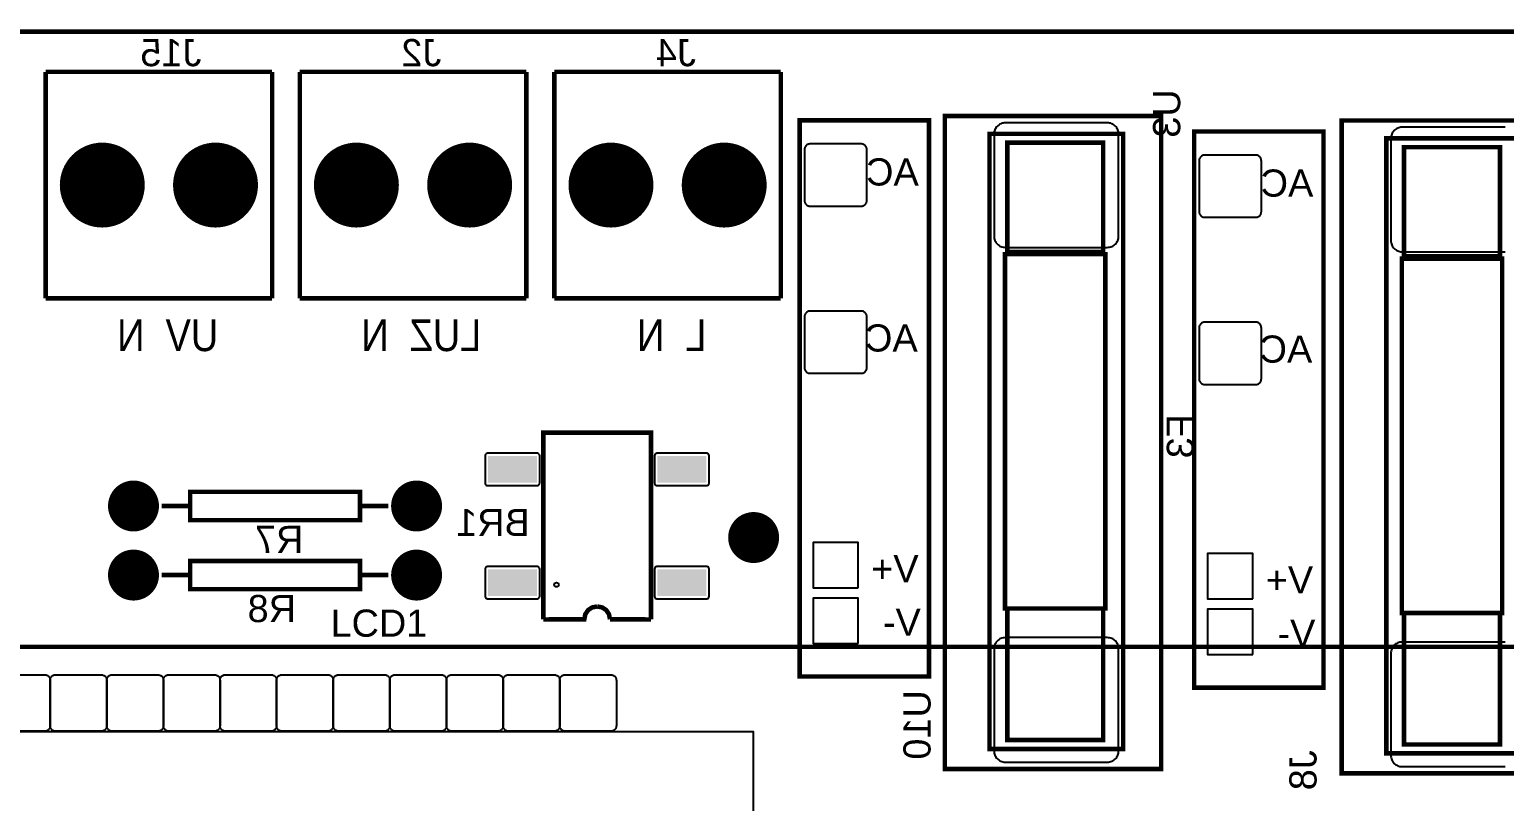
# Model space of a CAD drawing. Header units: inches. Extents: x -3.32 to 3.32, y -1.77 to 1.77.
# Drawn here: x -0.673 to 1.932, y 0.404 to 1.767 of the extents above; entities that cross this region are included whole.
import ezdxf

# ---------------------------------------------------------------- set-up
doc = ezdxf.new("R2010")
doc.units = ezdxf.units.IN
doc.layers.get('0').update_dxf_attribs({"linetype": 'CONTINUOUS'})

# ---------------------------------------------------------------- blocks, each defined once
blk = doc.blocks.new('RPAD')
blk.add_trace([(-0.5, -0.5), (-0.5, 0.5), (0.5, -0.5), (0.5, 0.5)])
blk = doc.blocks.new('EPAD')
at = {"const_width": 0.5}
blk.add_lwpolyline([(-0.25, 0, 1), (0.25, 0, 1)], format="xyb", close=True, dxfattribs=at)

msp = doc.modelspace()

# ---------------------------------------------------------------- linework, layer by layer
at = {"const_width": 0.008}
for points in [[(-3.316524, -1.763386), (3.20472, -1.763386), (3.20472, 1.763386), (-3.316524, 1.763386), (-3.316524, -1.763386)], [(-3.316524, -1.763386), (3.20472, -1.763386), (3.20472, 1.763386), (-3.316524, 1.763386), (-3.316524, -1.763386)], [(-3.316524, -1.763386), (3.20472, -1.763386), (3.20472, 1.763386), (-3.316524, 1.763386), (-3.316524, -1.763386)], [(-0.64487, 1.69252), (-0.64487, 1.29252)], [(-0.24487, 1.69252), (-0.64487, 1.69252)], [(-0.64487, 1.69252), (-0.64487, 1.29252)], [(-0.24487, 1.69252), (-0.64487, 1.69252)], [(-0.64487, 1.69252), (-0.64487, 1.29252)], [(-0.24487, 1.69252), (-0.64487, 1.69252)], [(-0.24487, 1.69252), (-0.24487, 1.29252)], [(-0.24487, 1.69252), (-0.24487, 1.29252)], [(-0.24487, 1.69252), (-0.24487, 1.29252)], [(-0.196051, 1.69252), (-0.196051, 1.29252)], [(0.203949, 1.69252), (-0.196051, 1.69252)], [(-0.196051, 1.69252), (-0.196051, 1.29252)], [(0.203949, 1.69252), (-0.196051, 1.69252)], [(-0.196051, 1.69252), (-0.196051, 1.29252)], [(0.203949, 1.69252), (-0.196051, 1.69252)], [(0.203949, 1.69252), (0.203949, 1.29252)], [(0.203949, 1.69252), (0.203949, 1.29252)], [(0.203949, 1.69252), (0.203949, 1.29252)], [(0.253555, 1.69252), (0.253555, 1.29252)], [(0.653555, 1.69252), (0.253555, 1.69252)], [(0.253555, 1.69252), (0.253555, 1.29252)], [(0.653555, 1.69252), (0.253555, 1.69252)], [(0.253555, 1.69252), (0.253555, 1.29252)], [(0.653555, 1.69252), (0.253555, 1.69252)], [(0.653555, 1.69252), (0.653555, 1.29252)], [(0.653555, 1.69252), (0.653555, 1.29252)], [(0.653555, 1.69252), (0.653555, 1.29252)], [(0.943319, 0.461024), (1.325209, 0.461024), (1.325209, 1.614567), (0.943319, 1.614567), (0.943319, 0.461024)], [(0.943319, 0.461024), (1.325209, 0.461024), (1.325209, 1.614567), (0.943319, 1.614567), (0.943319, 0.461024)], [(0.943319, 0.461024), (1.325209, 0.461024), (1.325209, 1.614567), (0.943319, 1.614567), (0.943319, 0.461024)], [(0.686799, 0.624409), (0.915146, 0.624409), (0.915146, 1.606976), (0.686799, 1.606976), (0.686799, 0.624409)], [(0.686799, 0.624409), (0.915146, 0.624409), (0.915146, 1.606976), (0.686799, 1.606976), (0.686799, 0.624409)], [(0.686799, 0.624409), (0.915146, 0.624409), (0.915146, 1.606976), (0.686799, 1.606976), (0.686799, 0.624409)], [(1.38365, 0.604724), (1.611996, 0.604724), (1.611996, 1.587291), (1.38365, 1.587291), (1.38365, 0.604724)], [(1.38365, 0.604724), (1.611996, 0.604724), (1.611996, 1.587291), (1.38365, 1.587291), (1.38365, 0.604724)], [(1.38365, 0.604724), (1.611996, 0.604724), (1.611996, 1.587291), (1.38365, 1.587291), (1.38365, 0.604724)], [(1.644106, 0.45315), (2.025996, 0.45315), (2.025996, 1.606693), (1.644106, 1.606693), (1.644106, 0.45315)], [(1.644106, 0.45315), (2.025996, 0.45315), (2.025996, 1.606693), (1.644106, 1.606693), (1.644106, 0.45315)], [(1.644106, 0.45315), (2.025996, 0.45315), (2.025996, 1.606693), (1.644106, 1.606693), (1.644106, 0.45315)], [(1.022059, 0.496457), (1.25828, 0.496457), (1.25828, 1.583071), (1.022059, 1.583071), (1.022059, 0.496457)], [(1.022059, 0.496457), (1.25828, 0.496457), (1.25828, 1.583071), (1.022059, 1.583071), (1.022059, 0.496457)], [(1.022059, 0.496457), (1.25828, 0.496457), (1.25828, 1.583071), (1.022059, 1.583071), (1.022059, 0.496457)], [(1.053555, 1.374409), (1.222846, 1.374409), (1.222846, 1.567323), (1.053555, 1.567323), (1.053555, 1.374409)], [(1.053555, 1.374409), (1.222846, 1.374409), (1.222846, 1.567323), (1.053555, 1.567323), (1.053555, 1.374409)], [(1.053555, 1.374409), (1.222846, 1.374409), (1.222846, 1.567323), (1.053555, 1.567323), (1.053555, 1.374409)], [(1.722846, 0.488583), (1.959067, 0.488583), (1.959067, 1.575197), (1.722846, 1.575197), (1.722846, 0.488583)], [(1.722846, 0.488583), (1.959067, 0.488583), (1.959067, 1.575197), (1.722846, 1.575197), (1.722846, 0.488583)], [(1.722846, 0.488583), (1.959067, 0.488583), (1.959067, 1.575197), (1.722846, 1.575197), (1.722846, 0.488583)], [(1.754343, 1.366535), (1.923634, 1.366535), (1.923634, 1.559449), (1.754343, 1.559449), (1.754343, 1.366535)], [(1.754343, 1.366535), (1.923634, 1.366535), (1.923634, 1.559449), (1.754343, 1.559449), (1.754343, 1.366535)], [(1.754343, 1.366535), (1.923634, 1.366535), (1.923634, 1.559449), (1.754343, 1.559449), (1.754343, 1.366535)], [(1.049618, 0.744488), (1.226783, 0.744488), (1.226783, 1.370472), (1.049618, 1.370472), (1.049618, 0.744488)], [(1.049618, 0.744488), (1.226783, 0.744488), (1.226783, 1.370472), (1.049618, 1.370472), (1.049618, 0.744488)], [(1.049618, 0.744488), (1.226783, 0.744488), (1.226783, 1.370472), (1.049618, 1.370472), (1.049618, 0.744488)], [(1.750406, 0.736614), (1.927571, 0.736614), (1.927571, 1.362598), (1.750406, 1.362598), (1.750406, 0.736614)], [(1.750406, 0.736614), (1.927571, 0.736614), (1.927571, 1.362598), (1.750406, 1.362598), (1.750406, 0.736614)], [(1.750406, 0.736614), (1.927571, 0.736614), (1.927571, 1.362598), (1.750406, 1.362598), (1.750406, 0.736614)], [(-0.24487, 1.29252), (-0.64487, 1.29252)], [(-0.24487, 1.29252), (-0.64487, 1.29252)], [(-0.24487, 1.29252), (-0.64487, 1.29252)], [(0.203949, 1.29252), (-0.196051, 1.29252)], [(0.203949, 1.29252), (-0.196051, 1.29252)], [(0.203949, 1.29252), (-0.196051, 1.29252)], [(0.653555, 1.29252), (0.253555, 1.29252)], [(0.653555, 1.29252), (0.253555, 1.29252)], [(0.653555, 1.29252), (0.253555, 1.29252)], [(0.424146, 0.725157), (0.424146, 1.055157), (0.234146, 1.055157), (0.234146, 0.725157)], [(0.424146, 0.725157), (0.424146, 1.055157), (0.234146, 1.055157), (0.234146, 0.725157)], [(0.424146, 0.725157), (0.424146, 1.055157), (0.234146, 1.055157), (0.234146, 0.725157)], [(-0.389752, 0.900591), (-0.089752, 0.900591), (-0.089752, 0.950591), (-0.389752, 0.950591), (-0.389752, 0.900591)], [(-0.389752, 0.900591), (-0.089752, 0.900591), (-0.089752, 0.950591), (-0.389752, 0.950591), (-0.389752, 0.900591)], [(-0.389752, 0.900591), (-0.089752, 0.900591), (-0.089752, 0.950591), (-0.389752, 0.950591), (-0.389752, 0.900591)], [(-0.439752, 0.925591), (-0.389752, 0.925591)], [(-0.439752, 0.925591), (-0.389752, 0.925591)], [(-0.439752, 0.925591), (-0.389752, 0.925591)], [(-0.089752, 0.925591), (-0.039752, 0.925591)], [(-0.089752, 0.925591), (-0.039752, 0.925591)], [(-0.089752, 0.925591), (-0.039752, 0.925591)], [(-0.389752, 0.778543), (-0.089752, 0.778543), (-0.089752, 0.828543), (-0.389752, 0.828543), (-0.389752, 0.778543)], [(-0.389752, 0.778543), (-0.089752, 0.778543), (-0.089752, 0.828543), (-0.389752, 0.828543), (-0.389752, 0.778543)], [(-0.389752, 0.778543), (-0.089752, 0.778543), (-0.089752, 0.828543), (-0.389752, 0.828543), (-0.389752, 0.778543)], [(-0.389752, 0.803543), (-0.439752, 0.803543)], [(-0.389752, 0.803543), (-0.439752, 0.803543)], [(-0.389752, 0.803543), (-0.439752, 0.803543)], [(-0.039752, 0.803543), (-0.089752, 0.803543)], [(-0.039752, 0.803543), (-0.089752, 0.803543)], [(-0.039752, 0.803543), (-0.089752, 0.803543)], [(0.234146, 0.725157), (0.306508, 0.725472), (0.308254, 0.734382), (0.313052, 0.741567), (0.320237, 0.746364), (0.329146, 0.74811)], [(0.234146, 0.725157), (0.306508, 0.725472), (0.308254, 0.734382), (0.313052, 0.741567), (0.320237, 0.746364), (0.329146, 0.74811)], [(0.234146, 0.725157), (0.306508, 0.725472), (0.308254, 0.734382), (0.313052, 0.741567), (0.320237, 0.746364), (0.329146, 0.74811)], [(0.351783, 0.725472), (0.350037, 0.734382), (0.34524, 0.741567), (0.338055, 0.746364), (0.329146, 0.74811)], [(0.351783, 0.725472), (0.350037, 0.734382), (0.34524, 0.741567), (0.338055, 0.746364), (0.329146, 0.74811)], [(0.351783, 0.725472), (0.350037, 0.734382), (0.34524, 0.741567), (0.338055, 0.746364), (0.329146, 0.74811)], [(0.351783, 0.725472), (0.424146, 0.725157)], [(0.351783, 0.725472), (0.424146, 0.725157)], [(0.351783, 0.725472), (0.424146, 0.725157)], [(1.053555, 0.512205), (1.222846, 0.512205), (1.222846, 0.744488), (1.053555, 0.744488), (1.053555, 0.512205)], [(1.053555, 0.512205), (1.222846, 0.512205), (1.222846, 0.744488), (1.053555, 0.744488), (1.053555, 0.512205)], [(1.053555, 0.512205), (1.222846, 0.512205), (1.222846, 0.744488), (1.053555, 0.744488), (1.053555, 0.512205)], [(1.754343, 0.504331), (1.923634, 0.504331), (1.923634, 0.736614), (1.754343, 0.736614), (1.754343, 0.504331)], [(1.754343, 0.504331), (1.923634, 0.504331), (1.923634, 0.736614), (1.754343, 0.736614), (1.754343, 0.504331)], [(1.754343, 0.504331), (1.923634, 0.504331), (1.923634, 0.736614), (1.754343, 0.736614), (1.754343, 0.504331)], [(-1.581097, -1.685431), (-1.581097, 0.676773), (2.277171, 0.676773), (2.277171, -1.685431)], [(-1.581097, -1.685431), (-1.581097, 0.676773), (2.277171, 0.676773), (2.277171, -1.685431)], [(-1.581097, -1.685431), (-1.581097, 0.676773), (2.277171, 0.676773), (2.277171, -1.685431)]]:
    msp.add_lwpolyline(points, dxfattribs=at)
for points in [[(1.250169, 1.40252), (1.250169, 1.58252), (1.250068, 1.584598), (1.249771, 1.586609), (1.249288, 1.588543), (1.248626, 1.590391), (1.247796, 1.592143), (1.246807, 1.593792), (1.245668, 1.595326), (1.244388, 1.596739), (1.242976, 1.598019), (1.241441, 1.599158), (1.239793, 1.600147), (1.238041, 1.600977), (1.236193, 1.601638), (1.234259, 1.602122), (1.232248, 1.602419), (1.230169, 1.60252), (1.050169, 1.60252), (1.048091, 1.602419), (1.04608, 1.602122), (1.044146, 1.601638), (1.042298, 1.600977), (1.040546, 1.600147), (1.038897, 1.599158), (1.037363, 1.598019), (1.03595, 1.596739), (1.03467, 1.595326), (1.033531, 1.593792), (1.032542, 1.592143), (1.031712, 1.590391), (1.031051, 1.588543), (1.030567, 1.586609), (1.03027, 1.584598), (1.030169, 1.58252), (1.030169, 1.40252), (1.03027, 1.400441), (1.030567, 1.39843), (1.031051, 1.396496), (1.031712, 1.394648), (1.032542, 1.392896), (1.033531, 1.391248), (1.03467, 1.389713), (1.03595, 1.388301), (1.037363, 1.38702), (1.038897, 1.385881), (1.040546, 1.384893), (1.042298, 1.384063), (1.044146, 1.383401), (1.04608, 1.382918), (1.048091, 1.382621), (1.050169, 1.38252), (1.230169, 1.38252), (1.232248, 1.382621), (1.234259, 1.382918), (1.236193, 1.383401), (1.238041, 1.384063), (1.239793, 1.384893), (1.241441, 1.385881), (1.242976, 1.38702), (1.244388, 1.388301), (1.245668, 1.389713), (1.246807, 1.391248), (1.247796, 1.392896), (1.248626, 1.394648), (1.249288, 1.396496), (1.249771, 1.39843), (1.250068, 1.400441), (1.250169, 1.40252)], [(0.805406, 1.465236), (0.805406, 1.555236), (0.805355, 1.556276), (0.805207, 1.557281), (0.804965, 1.558248), (0.804634, 1.559172), (0.804219, 1.560048), (0.803724, 1.560872), (0.803155, 1.56164), (0.802515, 1.562346), (0.801809, 1.562986), (0.801041, 1.563555), (0.800217, 1.56405), (0.799341, 1.564465), (0.798417, 1.564795), (0.79745, 1.565037), (0.796445, 1.565186), (0.795406, 1.565236), (0.705406, 1.565236), (0.704366, 1.565186), (0.703361, 1.565037), (0.702394, 1.564795), (0.70147, 1.564465), (0.700594, 1.56405), (0.69977, 1.563555), (0.699002, 1.562986), (0.698296, 1.562346), (0.697656, 1.56164), (0.697087, 1.560872), (0.696592, 1.560048), (0.696177, 1.559172), (0.695846, 1.558248), (0.695604, 1.557281), (0.695456, 1.556276), (0.695406, 1.555236), (0.695406, 1.465236), (0.695456, 1.464197), (0.695604, 1.463192), (0.695846, 1.462225), (0.696177, 1.461301), (0.696592, 1.460424), (0.697087, 1.4596), (0.697656, 1.458833), (0.698296, 1.458127), (0.699002, 1.457487), (0.69977, 1.456917), (0.700594, 1.456423), (0.70147, 1.456008), (0.702394, 1.455677), (0.703361, 1.455435), (0.704366, 1.455287), (0.705406, 1.455236), (0.795406, 1.455236), (0.796445, 1.455287), (0.79745, 1.455435), (0.798417, 1.455677), (0.799341, 1.456008), (0.800217, 1.456423), (0.801041, 1.456917), (0.801809, 1.457487), (0.802515, 1.458127), (0.803155, 1.458833), (0.803724, 1.4596), (0.804219, 1.460424), (0.804634, 1.461301), (0.804965, 1.462225), (0.805207, 1.463192), (0.805355, 1.464197), (0.805406, 1.465236)], [(1.502256, 1.445551), (1.502256, 1.535551), (1.502206, 1.536591), (1.502057, 1.537596), (1.501815, 1.538563), (1.501484, 1.539487), (1.50107, 1.540363), (1.500575, 1.541187), (1.500006, 1.541955), (1.499365, 1.542661), (1.498659, 1.543301), (1.497892, 1.54387), (1.497068, 1.544365), (1.496191, 1.54478), (1.495267, 1.54511), (1.4943, 1.545352), (1.493295, 1.545501), (1.492256, 1.545551), (1.402256, 1.545551), (1.401217, 1.545501), (1.400211, 1.545352), (1.399244, 1.54511), (1.39832, 1.54478), (1.397444, 1.544365), (1.39662, 1.54387), (1.395853, 1.543301), (1.395146, 1.542661), (1.394506, 1.541955), (1.393937, 1.541187), (1.393442, 1.540363), (1.393028, 1.539487), (1.392697, 1.538563), (1.392455, 1.537596), (1.392306, 1.536591), (1.392256, 1.535551), (1.392256, 1.445551), (1.392306, 1.444512), (1.392455, 1.443507), (1.392697, 1.44254), (1.393028, 1.441616), (1.393442, 1.440739), (1.393937, 1.439915), (1.394506, 1.439148), (1.395146, 1.438442), (1.395853, 1.437802), (1.39662, 1.437232), (1.397444, 1.436738), (1.39832, 1.436323), (1.399244, 1.435992), (1.400211, 1.43575), (1.401217, 1.435602), (1.402256, 1.435551), (1.492256, 1.435551), (1.493295, 1.435602), (1.4943, 1.43575), (1.495267, 1.435992), (1.496191, 1.436323), (1.497068, 1.436738), (1.497892, 1.437232), (1.498659, 1.437802), (1.499365, 1.438442), (1.500006, 1.439148), (1.500575, 1.439915), (1.50107, 1.440739), (1.501484, 1.441616), (1.501815, 1.44254), (1.502057, 1.443507), (1.502206, 1.444512), (1.502256, 1.445551)], [(0.805406, 1.169961), (0.805406, 1.259961), (0.805355, 1.261), (0.805207, 1.262005), (0.804965, 1.262972), (0.804634, 1.263896), (0.804219, 1.264772), (0.803724, 1.265596), (0.803155, 1.266364), (0.802515, 1.26707), (0.801809, 1.26771), (0.801041, 1.26828), (0.800217, 1.268774), (0.799341, 1.269189), (0.798417, 1.26952), (0.79745, 1.269762), (0.796445, 1.26991), (0.795406, 1.269961), (0.705406, 1.269961), (0.704366, 1.26991), (0.703361, 1.269762), (0.702394, 1.26952), (0.70147, 1.269189), (0.700594, 1.268774), (0.69977, 1.26828), (0.699002, 1.26771), (0.698296, 1.26707), (0.697656, 1.266364), (0.697087, 1.265596), (0.696592, 1.264772), (0.696177, 1.263896), (0.695846, 1.262972), (0.695604, 1.262005), (0.695456, 1.261), (0.695406, 1.259961), (0.695406, 1.169961), (0.695456, 1.168921), (0.695604, 1.167916), (0.695846, 1.166949), (0.696177, 1.166025), (0.696592, 1.165149), (0.697087, 1.164325), (0.697656, 1.163557), (0.698296, 1.162851), (0.699002, 1.162211), (0.69977, 1.161642), (0.700594, 1.161147), (0.70147, 1.160732), (0.702394, 1.160402), (0.703361, 1.160159), (0.704366, 1.160011), (0.705406, 1.159961), (0.795406, 1.159961), (0.796445, 1.160011), (0.79745, 1.160159), (0.798417, 1.160402), (0.799341, 1.160732), (0.800217, 1.161147), (0.801041, 1.161642), (0.801809, 1.162211), (0.802515, 1.162851), (0.803155, 1.163557), (0.803724, 1.164325), (0.804219, 1.165149), (0.804634, 1.166025), (0.804965, 1.166949), (0.805207, 1.167916), (0.805355, 1.168921), (0.805406, 1.169961)], [(1.502256, 1.150276), (1.502256, 1.240276), (1.502206, 1.241315), (1.502057, 1.24232), (1.501815, 1.243287), (1.501484, 1.244211), (1.50107, 1.245087), (1.500575, 1.245911), (1.500006, 1.246679), (1.499365, 1.247385), (1.498659, 1.248025), (1.497892, 1.248594), (1.497068, 1.249089), (1.496191, 1.249504), (1.495267, 1.249835), (1.4943, 1.250077), (1.493295, 1.250225), (1.492256, 1.250276), (1.402256, 1.250276), (1.401217, 1.250225), (1.400211, 1.250077), (1.399244, 1.249835), (1.39832, 1.249504), (1.397444, 1.249089), (1.39662, 1.248594), (1.395853, 1.248025), (1.395146, 1.247385), (1.394506, 1.246679), (1.393937, 1.245911), (1.393442, 1.245087), (1.393028, 1.244211), (1.392697, 1.243287), (1.392455, 1.24232), (1.392306, 1.241315), (1.392256, 1.240276), (1.392256, 1.150276), (1.392306, 1.149236), (1.392455, 1.148231), (1.392697, 1.147264), (1.393028, 1.14634), (1.393442, 1.145464), (1.393937, 1.14464), (1.394506, 1.143872), (1.395146, 1.143166), (1.395853, 1.142526), (1.39662, 1.141957), (1.397444, 1.141462), (1.39832, 1.141047), (1.399244, 1.140717), (1.400211, 1.140474), (1.401217, 1.140326), (1.402256, 1.140276), (1.492256, 1.140276), (1.493295, 1.140326), (1.4943, 1.140474), (1.495267, 1.140717), (1.496191, 1.141047), (1.497068, 1.141462), (1.497892, 1.141957), (1.498659, 1.142526), (1.499365, 1.143166), (1.500006, 1.143872), (1.500575, 1.14464), (1.50107, 1.145464), (1.501484, 1.14634), (1.501815, 1.147264), (1.502057, 1.148231), (1.502206, 1.149236), (1.502256, 1.150276)], [(0.131232, 1.01378), (0.131232, 0.966535), (0.131332, 0.965513), (0.131618, 0.964568), (0.132073, 0.963717), (0.132678, 0.962981), (0.133415, 0.962376), (0.134265, 0.961921), (0.13521, 0.961635), (0.136232, 0.961535), (0.222846, 0.961535), (0.223869, 0.961635), (0.224814, 0.961921), (0.225664, 0.962376), (0.226401, 0.962981), (0.227006, 0.963717), (0.227461, 0.964568), (0.227747, 0.965513), (0.227846, 0.966535), (0.227846, 1.01378), (0.227747, 1.014802), (0.227461, 1.015747), (0.227006, 1.016598), (0.226401, 1.017334), (0.225664, 1.017939), (0.224814, 1.018394), (0.223869, 1.01868), (0.222846, 1.01878), (0.136232, 1.01878), (0.13521, 1.01868), (0.134265, 1.018394), (0.133415, 1.017939), (0.132678, 1.017334), (0.132073, 1.016598), (0.131618, 1.015747), (0.131332, 1.014802), (0.131232, 1.01378)], [(0.527059, 0.966535), (0.527059, 1.01378), (0.526959, 1.014802), (0.526673, 1.015747), (0.526219, 1.016598), (0.525614, 1.017334), (0.524877, 1.017939), (0.524027, 1.018394), (0.523081, 1.01868), (0.522059, 1.01878), (0.435445, 1.01878), (0.434422, 1.01868), (0.433477, 1.018394), (0.432627, 1.017939), (0.43189, 1.017334), (0.431285, 1.016598), (0.430831, 1.015747), (0.430544, 1.014802), (0.430445, 1.01378), (0.430445, 0.966535), (0.430544, 0.965513), (0.430831, 0.964568), (0.431285, 0.963717), (0.43189, 0.962981), (0.432627, 0.962376), (0.433477, 0.961921), (0.434422, 0.961635), (0.435445, 0.961535), (0.522059, 0.961535), (0.523081, 0.961635), (0.524027, 0.961921), (0.524877, 0.962376), (0.525614, 0.962981), (0.526219, 0.963717), (0.526673, 0.964568), (0.526959, 0.965513), (0.527059, 0.966535)], [(0.790406, 0.78126), (0.790406, 0.86126), (0.710406, 0.86126), (0.710406, 0.78126), (0.790406, 0.78126)], [(1.487256, 0.761575), (1.487256, 0.841575), (1.407256, 0.841575), (1.407256, 0.761575), (1.487256, 0.761575)], [(0.131232, 0.81378), (0.131232, 0.766535), (0.131332, 0.765513), (0.131618, 0.764568), (0.132073, 0.763717), (0.132678, 0.762981), (0.133415, 0.762376), (0.134265, 0.761921), (0.13521, 0.761635), (0.136232, 0.761535), (0.222846, 0.761535), (0.223869, 0.761635), (0.224814, 0.761921), (0.225664, 0.762376), (0.226401, 0.762981), (0.227006, 0.763717), (0.227461, 0.764568), (0.227747, 0.765513), (0.227846, 0.766535), (0.227846, 0.81378), (0.227747, 0.814802), (0.227461, 0.815747), (0.227006, 0.816598), (0.226401, 0.817334), (0.225664, 0.817939), (0.224814, 0.818394), (0.223869, 0.81868), (0.222846, 0.81878), (0.136232, 0.81878), (0.13521, 0.81868), (0.134265, 0.818394), (0.133415, 0.817939), (0.132678, 0.817334), (0.132073, 0.816598), (0.131618, 0.815747), (0.131332, 0.814802), (0.131232, 0.81378)], [(0.527059, 0.766535), (0.527059, 0.81378), (0.526959, 0.814802), (0.526673, 0.815747), (0.526219, 0.816598), (0.525614, 0.817334), (0.524877, 0.817939), (0.524027, 0.818394), (0.523081, 0.81868), (0.522059, 0.81878), (0.435445, 0.81878), (0.434422, 0.81868), (0.433477, 0.818394), (0.432627, 0.817939), (0.43189, 0.817334), (0.431285, 0.816598), (0.430831, 0.815747), (0.430544, 0.814802), (0.430445, 0.81378), (0.430445, 0.766535), (0.430544, 0.765513), (0.430831, 0.764568), (0.431285, 0.763717), (0.43189, 0.762981), (0.432627, 0.762376), (0.433477, 0.761921), (0.434422, 0.761635), (0.435445, 0.761535), (0.522059, 0.761535), (0.523081, 0.761635), (0.524027, 0.761921), (0.524877, 0.762376), (0.525614, 0.762981), (0.526219, 0.763717), (0.526673, 0.764568), (0.526959, 0.765513), (0.527059, 0.766535)], [(0.790406, 0.682835), (0.790406, 0.762835), (0.710406, 0.762835), (0.710406, 0.682835), (0.790406, 0.682835)], [(1.487256, 0.66315), (1.487256, 0.74315), (1.407256, 0.74315), (1.407256, 0.66315), (1.487256, 0.66315)], [(1.250169, 0.493071), (1.250169, 0.673071), (1.250068, 0.67515), (1.249771, 0.67716), (1.249288, 0.679094), (1.248626, 0.680942), (1.247796, 0.682694), (1.246807, 0.684343), (1.245668, 0.685878), (1.244388, 0.68729), (1.242976, 0.68857), (1.241441, 0.689709), (1.239793, 0.690698), (1.238041, 0.691528), (1.236193, 0.692189), (1.234259, 0.692673), (1.232248, 0.69297), (1.230169, 0.693071), (1.050169, 0.693071), (1.048091, 0.69297), (1.04608, 0.692673), (1.044146, 0.692189), (1.042298, 0.691528), (1.040546, 0.690698), (1.038897, 0.689709), (1.037363, 0.68857), (1.03595, 0.68729), (1.03467, 0.685878), (1.033531, 0.684343), (1.032542, 0.682694), (1.031712, 0.680942), (1.031051, 0.679094), (1.030567, 0.67716), (1.03027, 0.67515), (1.030169, 0.673071), (1.030169, 0.493071), (1.03027, 0.490992), (1.030567, 0.488981), (1.031051, 0.487048), (1.031712, 0.4852), (1.032542, 0.483447), (1.033531, 0.481799), (1.03467, 0.480264), (1.03595, 0.478852), (1.037363, 0.477572), (1.038897, 0.476433), (1.040546, 0.475444), (1.042298, 0.474614), (1.044146, 0.473952), (1.04608, 0.473469), (1.048091, 0.473172), (1.050169, 0.473071), (1.230169, 0.473071), (1.232248, 0.473172), (1.234259, 0.473469), (1.236193, 0.473952), (1.238041, 0.474614), (1.239793, 0.475444), (1.241441, 0.476433), (1.242976, 0.477572), (1.244388, 0.478852), (1.245668, 0.480264), (1.246807, 0.481799), (1.247796, 0.483447), (1.248626, 0.4852), (1.249288, 0.487048), (1.249771, 0.488981), (1.250068, 0.490992), (1.250169, 0.493071)], [(-0.626949, 0.627567), (-0.546949, 0.627567), (-0.545909, 0.627517), (-0.544904, 0.627368), (-0.543937, 0.627126), (-0.543013, 0.626795), (-0.542137, 0.626381), (-0.541313, 0.625886), (-0.540545, 0.625317), (-0.539839, 0.624676), (-0.539199, 0.62397), (-0.53863, 0.623203), (-0.538135, 0.622379), (-0.53772, 0.621502), (-0.53739, 0.620578), (-0.537148, 0.619611), (-0.536999, 0.618606), (-0.536949, 0.617567), (-0.536949, 0.537567), (-0.536999, 0.536528), (-0.537148, 0.535522), (-0.53739, 0.534556), (-0.53772, 0.533631), (-0.538135, 0.532755), (-0.53863, 0.531931), (-0.539199, 0.531164), (-0.539839, 0.530457), (-0.540545, 0.529817), (-0.541313, 0.529248), (-0.542137, 0.528753), (-0.543013, 0.528339), (-0.543937, 0.528008), (-0.544904, 0.527766), (-0.545909, 0.527617), (-0.546949, 0.527567), (-0.626949, 0.527567), (-0.627988, 0.527617), (-0.628993, 0.527766), (-0.62996, 0.528008), (-0.630884, 0.528339), (-0.631761, 0.528753), (-0.632585, 0.529248), (-0.633352, 0.529817), (-0.634058, 0.530457), (-0.634698, 0.531164), (-0.635268, 0.531931), (-0.635762, 0.532755), (-0.636177, 0.533631), (-0.636508, 0.534556), (-0.63675, 0.535522), (-0.636898, 0.536528), (-0.636949, 0.537567), (-0.636949, 0.617567), (-0.636898, 0.618606), (-0.63675, 0.619611), (-0.636508, 0.620578), (-0.636177, 0.621502), (-0.635762, 0.622379), (-0.635268, 0.623203), (-0.634698, 0.62397), (-0.634058, 0.624676), (-0.633352, 0.625317), (-0.632585, 0.625886), (-0.631761, 0.626381), (-0.630884, 0.626795), (-0.62996, 0.627126), (-0.628993, 0.627368), (-0.627988, 0.627517), (-0.626949, 0.627567)], [(-0.526949, 0.627567), (-0.446949, 0.627567), (-0.445909, 0.627517), (-0.444904, 0.627368), (-0.443937, 0.627126), (-0.443013, 0.626795), (-0.442137, 0.626381), (-0.441313, 0.625886), (-0.440545, 0.625317), (-0.439839, 0.624676), (-0.439199, 0.62397), (-0.43863, 0.623203), (-0.438135, 0.622379), (-0.43772, 0.621502), (-0.43739, 0.620578), (-0.437148, 0.619611), (-0.436999, 0.618606), (-0.436949, 0.617567), (-0.436949, 0.537567), (-0.436999, 0.536528), (-0.437148, 0.535522), (-0.43739, 0.534556), (-0.43772, 0.533631), (-0.438135, 0.532755), (-0.43863, 0.531931), (-0.439199, 0.531164), (-0.439839, 0.530457), (-0.440545, 0.529817), (-0.441313, 0.529248), (-0.442137, 0.528753), (-0.443013, 0.528339), (-0.443937, 0.528008), (-0.444904, 0.527766), (-0.445909, 0.527617), (-0.446949, 0.527567), (-0.526949, 0.527567), (-0.527988, 0.527617), (-0.528993, 0.527766), (-0.52996, 0.528008), (-0.530884, 0.528339), (-0.531761, 0.528753), (-0.532585, 0.529248), (-0.533352, 0.529817), (-0.534058, 0.530457), (-0.534698, 0.531164), (-0.535268, 0.531931), (-0.535762, 0.532755), (-0.536177, 0.533631), (-0.536508, 0.534556), (-0.53675, 0.535522), (-0.536898, 0.536528), (-0.536949, 0.537567), (-0.536949, 0.617567), (-0.536898, 0.618606), (-0.53675, 0.619611), (-0.536508, 0.620578), (-0.536177, 0.621502), (-0.535762, 0.622379), (-0.535268, 0.623203), (-0.534698, 0.62397), (-0.534058, 0.624676), (-0.533352, 0.625317), (-0.532585, 0.625886), (-0.531761, 0.626381), (-0.530884, 0.626795), (-0.52996, 0.627126), (-0.528993, 0.627368), (-0.527988, 0.627517), (-0.526949, 0.627567)], [(-0.426949, 0.627567), (-0.346949, 0.627567), (-0.345909, 0.627517), (-0.344904, 0.627368), (-0.343937, 0.627126), (-0.343013, 0.626795), (-0.342137, 0.626381), (-0.341313, 0.625886), (-0.340545, 0.625317), (-0.339839, 0.624676), (-0.339199, 0.62397), (-0.33863, 0.623203), (-0.338135, 0.622379), (-0.33772, 0.621502), (-0.33739, 0.620578), (-0.337148, 0.619611), (-0.336999, 0.618606), (-0.336949, 0.617567), (-0.336949, 0.537567), (-0.336999, 0.536528), (-0.337148, 0.535522), (-0.33739, 0.534556), (-0.33772, 0.533631), (-0.338135, 0.532755), (-0.33863, 0.531931), (-0.339199, 0.531164), (-0.339839, 0.530457), (-0.340545, 0.529817), (-0.341313, 0.529248), (-0.342137, 0.528753), (-0.343013, 0.528339), (-0.343937, 0.528008), (-0.344904, 0.527766), (-0.345909, 0.527617), (-0.346949, 0.527567), (-0.426949, 0.527567), (-0.427988, 0.527617), (-0.428993, 0.527766), (-0.42996, 0.528008), (-0.430884, 0.528339), (-0.431761, 0.528753), (-0.432585, 0.529248), (-0.433352, 0.529817), (-0.434058, 0.530457), (-0.434698, 0.531164), (-0.435268, 0.531931), (-0.435762, 0.532755), (-0.436177, 0.533631), (-0.436508, 0.534556), (-0.43675, 0.535522), (-0.436898, 0.536528), (-0.436949, 0.537567), (-0.436949, 0.617567), (-0.436898, 0.618606), (-0.43675, 0.619611), (-0.436508, 0.620578), (-0.436177, 0.621502), (-0.435762, 0.622379), (-0.435268, 0.623203), (-0.434698, 0.62397), (-0.434058, 0.624676), (-0.433352, 0.625317), (-0.432585, 0.625886), (-0.431761, 0.626381), (-0.430884, 0.626795), (-0.42996, 0.627126), (-0.428993, 0.627368), (-0.427988, 0.627517), (-0.426949, 0.627567)], [(-0.326949, 0.627567), (-0.246949, 0.627567), (-0.245909, 0.627517), (-0.244904, 0.627368), (-0.243937, 0.627126), (-0.243013, 0.626795), (-0.242137, 0.626381), (-0.241313, 0.625886), (-0.240545, 0.625317), (-0.239839, 0.624676), (-0.239199, 0.62397), (-0.23863, 0.623203), (-0.238135, 0.622379), (-0.23772, 0.621502), (-0.23739, 0.620578), (-0.237148, 0.619611), (-0.236999, 0.618606), (-0.236949, 0.617567), (-0.236949, 0.537567), (-0.236999, 0.536528), (-0.237148, 0.535522), (-0.23739, 0.534556), (-0.23772, 0.533631), (-0.238135, 0.532755), (-0.23863, 0.531931), (-0.239199, 0.531164), (-0.239839, 0.530457), (-0.240545, 0.529817), (-0.241313, 0.529248), (-0.242137, 0.528753), (-0.243013, 0.528339), (-0.243937, 0.528008), (-0.244904, 0.527766), (-0.245909, 0.527617), (-0.246949, 0.527567), (-0.326949, 0.527567), (-0.327988, 0.527617), (-0.328993, 0.527766), (-0.32996, 0.528008), (-0.330884, 0.528339), (-0.331761, 0.528753), (-0.332585, 0.529248), (-0.333352, 0.529817), (-0.334058, 0.530457), (-0.334698, 0.531164), (-0.335268, 0.531931), (-0.335762, 0.532755), (-0.336177, 0.533631), (-0.336508, 0.534556), (-0.33675, 0.535522), (-0.336898, 0.536528), (-0.336949, 0.537567), (-0.336949, 0.617567), (-0.336898, 0.618606), (-0.33675, 0.619611), (-0.336508, 0.620578), (-0.336177, 0.621502), (-0.335762, 0.622379), (-0.335268, 0.623203), (-0.334698, 0.62397), (-0.334058, 0.624676), (-0.333352, 0.625317), (-0.332585, 0.625886), (-0.331761, 0.626381), (-0.330884, 0.626795), (-0.32996, 0.627126), (-0.328993, 0.627368), (-0.327988, 0.627517), (-0.326949, 0.627567)], [(-0.226949, 0.627567), (-0.146949, 0.627567), (-0.145909, 0.627517), (-0.144904, 0.627368), (-0.143937, 0.627126), (-0.143013, 0.626795), (-0.142137, 0.626381), (-0.141313, 0.625886), (-0.140545, 0.625317), (-0.139839, 0.624676), (-0.139199, 0.62397), (-0.13863, 0.623203), (-0.138135, 0.622379), (-0.13772, 0.621502), (-0.13739, 0.620578), (-0.137148, 0.619611), (-0.136999, 0.618606), (-0.136949, 0.617567), (-0.136949, 0.537567), (-0.136999, 0.536528), (-0.137148, 0.535522), (-0.13739, 0.534556), (-0.13772, 0.533631), (-0.138135, 0.532755), (-0.13863, 0.531931), (-0.139199, 0.531164), (-0.139839, 0.530457), (-0.140545, 0.529817), (-0.141313, 0.529248), (-0.142137, 0.528753), (-0.143013, 0.528339), (-0.143937, 0.528008), (-0.144904, 0.527766), (-0.145909, 0.527617), (-0.146949, 0.527567), (-0.226949, 0.527567), (-0.227988, 0.527617), (-0.228993, 0.527766), (-0.22996, 0.528008), (-0.230884, 0.528339), (-0.231761, 0.528753), (-0.232585, 0.529248), (-0.233352, 0.529817), (-0.234058, 0.530457), (-0.234698, 0.531164), (-0.235268, 0.531931), (-0.235762, 0.532755), (-0.236177, 0.533631), (-0.236508, 0.534556), (-0.23675, 0.535522), (-0.236898, 0.536528), (-0.236949, 0.537567), (-0.236949, 0.617567), (-0.236898, 0.618606), (-0.23675, 0.619611), (-0.236508, 0.620578), (-0.236177, 0.621502), (-0.235762, 0.622379), (-0.235268, 0.623203), (-0.234698, 0.62397), (-0.234058, 0.624676), (-0.233352, 0.625317), (-0.232585, 0.625886), (-0.231761, 0.626381), (-0.230884, 0.626795), (-0.22996, 0.627126), (-0.228993, 0.627368), (-0.227988, 0.627517), (-0.226949, 0.627567)], [(-0.126949, 0.627567), (-0.046949, 0.627567), (-0.045909, 0.627517), (-0.044904, 0.627368), (-0.043937, 0.627126), (-0.043013, 0.626795), (-0.042137, 0.626381), (-0.041313, 0.625886), (-0.040545, 0.625317), (-0.039839, 0.624676), (-0.039199, 0.62397), (-0.03863, 0.623203), (-0.038135, 0.622379), (-0.03772, 0.621502), (-0.03739, 0.620578), (-0.037148, 0.619611), (-0.036999, 0.618606), (-0.036949, 0.617567), (-0.036949, 0.537567), (-0.036999, 0.536528), (-0.037148, 0.535522), (-0.03739, 0.534556), (-0.03772, 0.533631), (-0.038135, 0.532755), (-0.03863, 0.531931), (-0.039199, 0.531164), (-0.039839, 0.530457), (-0.040545, 0.529817), (-0.041313, 0.529248), (-0.042137, 0.528753), (-0.043013, 0.528339), (-0.043937, 0.528008), (-0.044904, 0.527766), (-0.045909, 0.527617), (-0.046949, 0.527567), (-0.126949, 0.527567), (-0.127988, 0.527617), (-0.128993, 0.527766), (-0.12996, 0.528008), (-0.130884, 0.528339), (-0.131761, 0.528753), (-0.132585, 0.529248), (-0.133352, 0.529817), (-0.134058, 0.530457), (-0.134698, 0.531164), (-0.135268, 0.531931), (-0.135762, 0.532755), (-0.136177, 0.533631), (-0.136508, 0.534556), (-0.13675, 0.535522), (-0.136898, 0.536528), (-0.136949, 0.537567), (-0.136949, 0.617567), (-0.136898, 0.618606), (-0.13675, 0.619611), (-0.136508, 0.620578), (-0.136177, 0.621502), (-0.135762, 0.622379), (-0.135268, 0.623203), (-0.134698, 0.62397), (-0.134058, 0.624676), (-0.133352, 0.625317), (-0.132585, 0.625886), (-0.131761, 0.626381), (-0.130884, 0.626795), (-0.12996, 0.627126), (-0.128993, 0.627368), (-0.127988, 0.627517), (-0.126949, 0.627567)], [(-0.026949, 0.627567), (0.053051, 0.627567), (0.054091, 0.627517), (0.055096, 0.627368), (0.056063, 0.627126), (0.056987, 0.626795), (0.057863, 0.626381), (0.058687, 0.625886), (0.059455, 0.625317), (0.060161, 0.624676), (0.060801, 0.62397), (0.06137, 0.623203), (0.061865, 0.622379), (0.06228, 0.621502), (0.06261, 0.620578), (0.062852, 0.619611), (0.063001, 0.618606), (0.063051, 0.617567), (0.063051, 0.537567), (0.063001, 0.536528), (0.062852, 0.535522), (0.06261, 0.534556), (0.06228, 0.533631), (0.061865, 0.532755), (0.06137, 0.531931), (0.060801, 0.531164), (0.060161, 0.530457), (0.059455, 0.529817), (0.058687, 0.529248), (0.057863, 0.528753), (0.056987, 0.528339), (0.056063, 0.528008), (0.055096, 0.527766), (0.054091, 0.527617), (0.053051, 0.527567), (-0.026949, 0.527567), (-0.027988, 0.527617), (-0.028993, 0.527766), (-0.02996, 0.528008), (-0.030884, 0.528339), (-0.031761, 0.528753), (-0.032585, 0.529248), (-0.033352, 0.529817), (-0.034058, 0.530457), (-0.034698, 0.531164), (-0.035268, 0.531931), (-0.035762, 0.532755), (-0.036177, 0.533631), (-0.036508, 0.534556), (-0.03675, 0.535522), (-0.036898, 0.536528), (-0.036949, 0.537567), (-0.036949, 0.617567), (-0.036898, 0.618606), (-0.03675, 0.619611), (-0.036508, 0.620578), (-0.036177, 0.621502), (-0.035762, 0.622379), (-0.035268, 0.623203), (-0.034698, 0.62397), (-0.034058, 0.624676), (-0.033352, 0.625317), (-0.032585, 0.625886), (-0.031761, 0.626381), (-0.030884, 0.626795), (-0.02996, 0.627126), (-0.028993, 0.627368), (-0.027988, 0.627517), (-0.026949, 0.627567)], [(0.073051, 0.627567), (0.153051, 0.627567), (0.154091, 0.627517), (0.155096, 0.627368), (0.156063, 0.627126), (0.156987, 0.626795), (0.157863, 0.626381), (0.158687, 0.625886), (0.159455, 0.625317), (0.160161, 0.624676), (0.160801, 0.62397), (0.16137, 0.623203), (0.161865, 0.622379), (0.16228, 0.621502), (0.16261, 0.620578), (0.162852, 0.619611), (0.163001, 0.618606), (0.163051, 0.617567), (0.163051, 0.537567), (0.163001, 0.536528), (0.162852, 0.535522), (0.16261, 0.534556), (0.16228, 0.533631), (0.161865, 0.532755), (0.16137, 0.531931), (0.160801, 0.531164), (0.160161, 0.530457), (0.159455, 0.529817), (0.158687, 0.529248), (0.157863, 0.528753), (0.156987, 0.528339), (0.156063, 0.528008), (0.155096, 0.527766), (0.154091, 0.527617), (0.153051, 0.527567), (0.073051, 0.527567), (0.072012, 0.527617), (0.071007, 0.527766), (0.07004, 0.528008), (0.069116, 0.528339), (0.068239, 0.528753), (0.067415, 0.529248), (0.066648, 0.529817), (0.065942, 0.530457), (0.065302, 0.531164), (0.064732, 0.531931), (0.064238, 0.532755), (0.063823, 0.533631), (0.063492, 0.534556), (0.06325, 0.535522), (0.063102, 0.536528), (0.063051, 0.537567), (0.063051, 0.617567), (0.063102, 0.618606), (0.06325, 0.619611), (0.063492, 0.620578), (0.063823, 0.621502), (0.064238, 0.622379), (0.064732, 0.623203), (0.065302, 0.62397), (0.065942, 0.624676), (0.066648, 0.625317), (0.067415, 0.625886), (0.068239, 0.626381), (0.069116, 0.626795), (0.07004, 0.627126), (0.071007, 0.627368), (0.072012, 0.627517), (0.073051, 0.627567)], [(0.173051, 0.627567), (0.253051, 0.627567), (0.254091, 0.627517), (0.255096, 0.627368), (0.256063, 0.627126), (0.256987, 0.626795), (0.257863, 0.626381), (0.258687, 0.625886), (0.259455, 0.625317), (0.260161, 0.624676), (0.260801, 0.62397), (0.26137, 0.623203), (0.261865, 0.622379), (0.26228, 0.621502), (0.26261, 0.620578), (0.262852, 0.619611), (0.263001, 0.618606), (0.263051, 0.617567), (0.263051, 0.537567), (0.263001, 0.536528), (0.262852, 0.535522), (0.26261, 0.534556), (0.26228, 0.533631), (0.261865, 0.532755), (0.26137, 0.531931), (0.260801, 0.531164), (0.260161, 0.530457), (0.259455, 0.529817), (0.258687, 0.529248), (0.257863, 0.528753), (0.256987, 0.528339), (0.256063, 0.528008), (0.255096, 0.527766), (0.254091, 0.527617), (0.253051, 0.527567), (0.173051, 0.527567), (0.172012, 0.527617), (0.171007, 0.527766), (0.17004, 0.528008), (0.169116, 0.528339), (0.168239, 0.528753), (0.167415, 0.529248), (0.166648, 0.529817), (0.165942, 0.530457), (0.165302, 0.531164), (0.164732, 0.531931), (0.164238, 0.532755), (0.163823, 0.533631), (0.163492, 0.534556), (0.16325, 0.535522), (0.163102, 0.536528), (0.163051, 0.537567), (0.163051, 0.617567), (0.163102, 0.618606), (0.16325, 0.619611), (0.163492, 0.620578), (0.163823, 0.621502), (0.164238, 0.622379), (0.164732, 0.623203), (0.165302, 0.62397), (0.165942, 0.624676), (0.166648, 0.625317), (0.167415, 0.625886), (0.168239, 0.626381), (0.169116, 0.626795), (0.17004, 0.627126), (0.171007, 0.627368), (0.172012, 0.627517), (0.173051, 0.627567)], [(0.273051, 0.627567), (0.353051, 0.627567), (0.354091, 0.627517), (0.355096, 0.627368), (0.356063, 0.627126), (0.356987, 0.626795), (0.357863, 0.626381), (0.358687, 0.625886), (0.359455, 0.625317), (0.360161, 0.624676), (0.360801, 0.62397), (0.36137, 0.623203), (0.361865, 0.622379), (0.36228, 0.621502), (0.36261, 0.620578), (0.362852, 0.619611), (0.363001, 0.618606), (0.363051, 0.617567), (0.363051, 0.537567), (0.363001, 0.536528), (0.362852, 0.535522), (0.36261, 0.534556), (0.36228, 0.533631), (0.361865, 0.532755), (0.36137, 0.531931), (0.360801, 0.531164), (0.360161, 0.530457), (0.359455, 0.529817), (0.358687, 0.529248), (0.357863, 0.528753), (0.356987, 0.528339), (0.356063, 0.528008), (0.355096, 0.527766), (0.354091, 0.527617), (0.353051, 0.527567), (0.273051, 0.527567), (0.272012, 0.527617), (0.271007, 0.527766), (0.27004, 0.528008), (0.269116, 0.528339), (0.268239, 0.528753), (0.267415, 0.529248), (0.266648, 0.529817), (0.265942, 0.530457), (0.265302, 0.531164), (0.264732, 0.531931), (0.264238, 0.532755), (0.263823, 0.533631), (0.263492, 0.534556), (0.26325, 0.535522), (0.263102, 0.536528), (0.263051, 0.537567), (0.263051, 0.617567), (0.263102, 0.618606), (0.26325, 0.619611), (0.263492, 0.620578), (0.263823, 0.621502), (0.264238, 0.622379), (0.264732, 0.623203), (0.265302, 0.62397), (0.265942, 0.624676), (0.266648, 0.625317), (0.267415, 0.625886), (0.268239, 0.626381), (0.269116, 0.626795), (0.27004, 0.627126), (0.271007, 0.627368), (0.272012, 0.627517), (0.273051, 0.627567)]]:
    msp.add_lwpolyline(points, close=True)
for points in [[(1.933035, 1.594544), (1.930957, 1.594646), (1.750957, 1.594646), (1.748878, 1.594544), (1.746867, 1.594248), (1.744933, 1.593764), (1.743085, 1.593103), (1.741333, 1.592273), (1.739685, 1.591284), (1.73815, 1.590145), (1.736738, 1.588865), (1.735458, 1.587452), (1.734319, 1.585918), (1.73333, 1.584269), (1.7325, 1.582517), (1.731838, 1.580669), (1.731355, 1.578735), (1.731058, 1.576724), (1.730957, 1.574646), (1.730957, 1.394646), (1.731058, 1.392567), (1.731355, 1.390556), (1.731838, 1.388622), (1.7325, 1.386774), (1.73333, 1.385022), (1.734319, 1.383374), (1.735458, 1.381839), (1.736738, 1.380427), (1.73815, 1.379146), (1.739685, 1.378007), (1.741333, 1.377019), (1.743085, 1.376189), (1.744933, 1.375527), (1.746867, 1.375044), (1.748878, 1.374747), (1.750957, 1.374646), (1.930957, 1.374646), (1.933035, 1.374747)], [(1.933035, 0.685096), (1.930957, 0.685197), (1.750957, 0.685197), (1.748878, 0.685096), (1.746867, 0.684799), (1.744933, 0.684315), (1.743085, 0.683654), (1.741333, 0.682824), (1.739685, 0.681835), (1.73815, 0.680696), (1.736738, 0.679416), (1.735458, 0.678004), (1.734319, 0.676469), (1.73333, 0.67482), (1.7325, 0.673068), (1.731838, 0.67122), (1.731355, 0.669286), (1.731058, 0.667276), (1.730957, 0.665197), (1.730957, 0.485197), (1.731058, 0.483118), (1.731355, 0.481107), (1.731838, 0.479174), (1.7325, 0.477326), (1.73333, 0.475573), (1.734319, 0.473925), (1.735458, 0.47239), (1.736738, 0.470978), (1.73815, 0.469698), (1.739685, 0.468559), (1.741333, 0.46757), (1.743085, 0.46674), (1.744933, 0.466078), (1.746867, 0.465595), (1.748878, 0.465298), (1.750957, 0.465197), (1.930957, 0.465197), (1.933035, 0.465298)], [(-0.726949, 0.627567), (-0.646949, 0.627567), (-0.645909, 0.627517), (-0.644904, 0.627368), (-0.643937, 0.627126), (-0.643013, 0.626795), (-0.642137, 0.626381), (-0.641313, 0.625886), (-0.640545, 0.625317), (-0.639839, 0.624676), (-0.639199, 0.62397), (-0.63863, 0.623203), (-0.638135, 0.622379), (-0.63772, 0.621502), (-0.63739, 0.620578), (-0.637148, 0.619611), (-0.636999, 0.618606), (-0.636949, 0.617567), (-0.636949, 0.537567), (-0.636999, 0.536528), (-0.637148, 0.535522), (-0.63739, 0.534556), (-0.63772, 0.533631), (-0.638135, 0.532755), (-0.63863, 0.531931), (-0.639199, 0.531164), (-0.639839, 0.530457), (-0.640545, 0.529817), (-0.641313, 0.529248), (-0.642137, 0.528753), (-0.643013, 0.528339), (-0.643937, 0.528008), (-0.644904, 0.527766), (-0.645909, 0.527617), (-0.646949, 0.527567), (-0.726949, 0.527567)], [(0.604807, 0.171567), (-0.883161, 0.171567), (-0.883161, 0.527087), (0.604807, 0.527087), (0.604807, 0.171567)]]:
    msp.add_lwpolyline(points)
msp.add_circle((0.257374, 0.786457), 0.003937)
msp.add_circle((0.257374, 0.786457), 0.003937)
msp.add_circle((0.257374, 0.786457), 0.003937)

# ---------------------------------------------------------------- block references
for p, xscale, yscale in [((-0.54487, 1.49252), 0.15, 0.15), ((-0.34487, 1.49252), 0.15, 0.15), ((-0.096051, 1.49252), 0.15, 0.15), ((0.103949, 1.49252), 0.15, 0.15), ((0.353555, 1.49252), 0.15, 0.15), ((0.553555, 1.49252), 0.15, 0.15), ((-0.489752, 0.925591), 0.09, 0.09), ((0.010248, 0.925591), 0.09, 0.09), ((0.605526, 0.86988), 0.09, 0.09), ((-0.489752, 0.803543), 0.09, 0.09), ((0.010248, 0.803543), 0.09, 0.09)]:
    msp.add_blockref('EPAD', p, dxfattribs=dict(xscale=xscale, yscale=yscale))
at = {"xscale": 0.047244, "yscale": 0.086614}
for p, rotation in [((0.179539, 0.990157), 90), ((0.478752, 0.990157), 270), ((0.179539, 0.790157), 90), ((0.478752, 0.790157), 270)]:
    msp.add_blockref('RPAD', p, dxfattribs=dict(at, rotation=rotation))

# ---------------------------------------------------------------- texts
at = {"text_generation_flag": 2}
for s, height, width, p in [('J15', 0.048, 1.041667, (-0.36987, 1.70252)), ('J15', 0.048, 1.041667, (-0.36987, 1.70252)), ('J15', 0.048, 1.041667, (-0.36987, 1.70252)), ('J2', 0.048, 1.041667, (0.053949, 1.70252)), ('J2', 0.048, 1.041667, (0.053949, 1.70252)), ('J2', 0.048, 1.041667, (0.053949, 1.70252)), ('J4', 0.048, 1.041667, (0.503555, 1.70252)), ('J4', 0.048, 1.041667, (0.503555, 1.70252)), ('J4', 0.048, 1.041667, (0.503555, 1.70252)), ('AC', 0.048, 1.041667, (0.897256, 1.49174)), ('AC', 0.048, 1.041667, (0.897256, 1.49174)), ('AC', 0.048, 1.041667, (0.897256, 1.49174)), ('AC', 0.048, 1.041667, (1.594106, 1.472055)), ('AC', 0.048, 1.041667, (1.594106, 1.472055)), ('AC', 0.048, 1.041667, (1.594106, 1.472055)), ('UV  N', 0.056, 0.892857, (-0.340146, 1.199205)), ('UV  N', 0.056, 0.892857, (-0.340146, 1.199205)), ('UV  N', 0.056, 0.892857, (-0.340146, 1.199205)), ('LUZ  N', 0.056, 0.892857, (0.124421, 1.199205)), ('LUZ  N', 0.056, 0.892857, (0.124421, 1.199205)), ('LUZ  N', 0.056, 0.892857, (0.124421, 1.199205)), ('L  N', 0.056, 0.892857, (0.522059, 1.199205)), ('L  N', 0.056, 0.892857, (0.522059, 1.199205)), ('L  N', 0.056, 0.892857, (0.522059, 1.199205)), ('AC', 0.048, 1.041667, (0.895382, 1.198465)), ('AC', 0.048, 1.041667, (0.895382, 1.198465)), ('AC', 0.048, 1.041667, (0.895382, 1.198465)), ('AC', 0.048, 1.041667, (1.592232, 1.17878)), ('AC', 0.048, 1.041667, (1.592232, 1.17878)), ('AC', 0.048, 1.041667, (1.592232, 1.17878)), ('BR1', 0.048, 1.041667, (0.210196, 0.872457)), ('BR1', 0.048, 1.041667, (0.210196, 0.872457)), ('BR1', 0.048, 1.041667, (0.210196, 0.872457)), ('R7', 0.048, 1.041667, (-0.189752, 0.842591)), ('R7', 0.048, 1.041667, (-0.189752, 0.842591)), ('R7', 0.048, 1.041667, (-0.189752, 0.842591)), ('V+', 0.048, 1.041667, (0.896878, 0.790764)), ('V+', 0.048, 1.041667, (0.896878, 0.790764)), ('V+', 0.048, 1.041667, (0.896878, 0.790764)), ('V+', 0.048, 1.041667, (1.593728, 0.771079)), ('V+', 0.048, 1.041667, (1.593728, 0.771079)), ('V+', 0.048, 1.041667, (1.593728, 0.771079)), ('R8', 0.048, 1.041667, (-0.202744, 0.720433)), ('R8', 0.048, 1.041667, (-0.202744, 0.720433)), ('R8', 0.048, 1.041667, (-0.202744, 0.720433)), ('V-', 0.048, 1.041667, (0.900815, 0.696276)), ('V-', 0.048, 1.041667, (0.900815, 0.696276)), ('V-', 0.048, 1.041667, (0.900815, 0.696276)), ('V-', 0.048, 1.041667, (1.597665, 0.676591)), ('V-', 0.048, 1.041667, (1.597665, 0.676591)), ('V-', 0.048, 1.041667, (1.597665, 0.676591))]:
    msp.add_text(s, height=height, dxfattribs=dict(at, width=width)).set_placement(p)
at = {"text_generation_flag": 2, "width": 1.041667}
for s, p in [('U3', (1.358972, 1.661756)), ('U3', (1.358972, 1.661756)), ('U3', (1.358972, 1.661756)), ('F3', (1.383209, 1.087795)), ('F3', (1.383209, 1.087795)), ('F3', (1.383209, 1.087795)), ('U10', (0.918028, 0.600142)), ('U10', (0.918028, 0.600142)), ('U10', (0.918028, 0.600142)), ('J8', (1.59972, 0.494008)), ('J8', (1.59972, 0.494008)), ('J8', (1.59972, 0.494008))]:
    msp.add_text(s, height=0.048, rotation=90, dxfattribs=at).set_placement(p)
at = {"width": 1.041667}
msp.add_text('LCD1', height=0.048, dxfattribs=at).set_placement((-0.141727, 0.694647))
msp.add_text('LCD1', height=0.048, dxfattribs=at).set_placement((-0.141727, 0.694647))
msp.add_text('LCD1', height=0.048, dxfattribs=at).set_placement((-0.141727, 0.694647))

doc.saveas('drawing.dxf')
